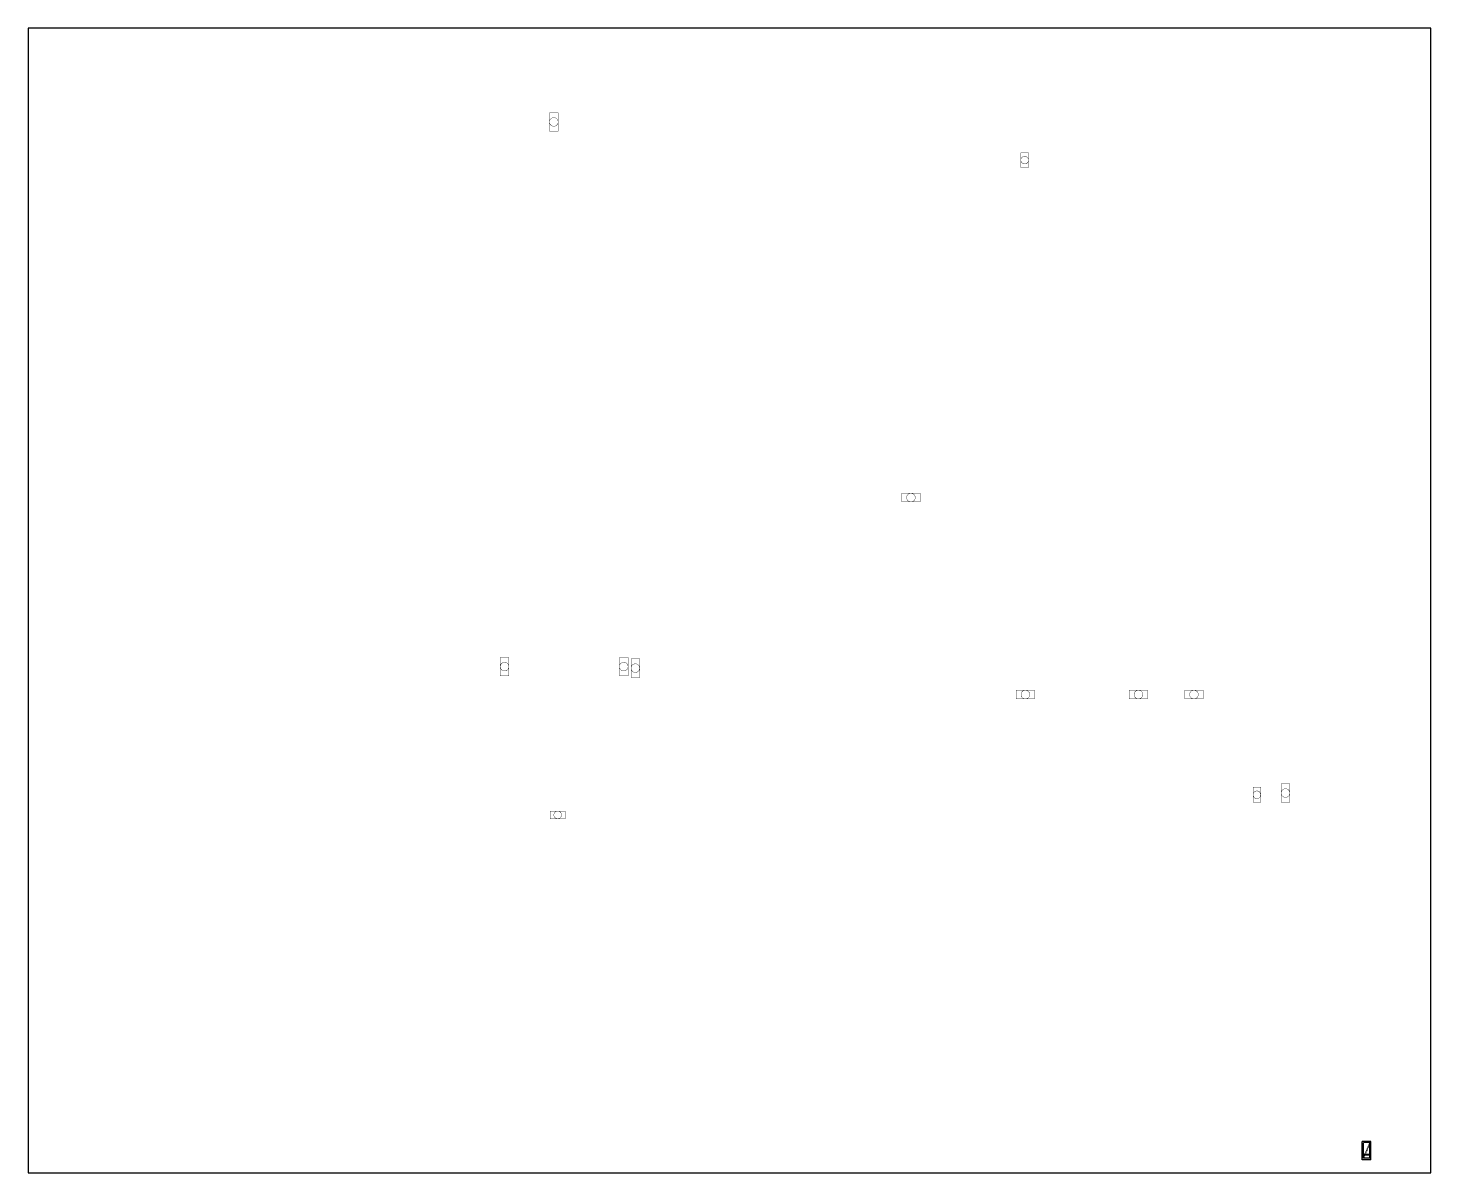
# Model space of a CAD drawing. Extents: x -1338203 to 1886333, y -530034 to 1031844.
# Drawn here: x 1120434 to 1524924, y -19335 to 310760 of the extents above; entities that cross this region are included whole.
import ezdxf

# ---------------------------------------------------------------- set-up
doc = ezdxf.new("R2010")
doc.units = 0
doc.header["$LTSCALE"] = 1000
doc.header["$MEASUREMENT"] = 0
doc.linetypes.add('A-001-平面B2$0$__DASH', pattern=[0.35, 0.25, -0.1])
doc.layers.add('0A-X-AREA', color=6, linetype='Continuous', plot=False)
doc.layers.add('A-001-车位参照B1$0$A-001-车位参照B1$0$0A-P-PKNG-CAR(A)', color=43, linetype='Continuous')
doc.layers.add('留孔', color=1, linetype='Continuous')

# ---------------------------------------------------------------- blocks, each defined once
blk = doc.blocks.new('HTH')
at = {"layer": '留孔', "color": 5, "const_width": 100}
blk.add_lwpolyline([(0, 5300), (2500, 5300), (2500, 0), (0, 0)], close=True, dxfattribs=at)
blk.add_lwpolyline([(2500, 2650, 1), (0, 2650, 1), (2500, 2650, 1)], format="xyb", dxfattribs=at)
blk = doc.blocks.new('GFH')
at = {"layer": '留孔', "color": 5, "const_width": 100}
blk.add_lwpolyline([(0, 2200), (0, 0), (-4300, 0), (-4300, 2200)], close=True, dxfattribs=at)
blk.add_lwpolyline([(-2150, 0, 1.0057279), (-2152, 2200, 1.0032905), (-2150, 0, 1)], format="xyb", dxfattribs=at)
blk = doc.blocks.new('FDHGH')
for p in [(-129269, -25840), (-143459, -182893), (-109109, -182883), (-105759, -183333)]:
    blk.add_blockref('HTH', p)
for name, p, rotation in [('GFH', (6641, -36360), 270), ('HTH', (-27709, -130250), 270), ('HTH', (5291, -187040), 270), ('HTH', (37892, -187040), 270), ('HTH', (53891, -187040), 270), ('GFH', (75791, -215040), 90), ('GFH', (-129049, -221893), 180)]:
    blk.add_blockref(name, p, dxfattribs=dict(rotation=rotation))
at = {"xscale": -1, "rotation": 180}
blk.add_blockref('HTH', (81691, -214040), dxfattribs=at)
blk = doc.blocks.new('B1标准车位1')
for p, q in [((0, 2500), (5300, 2500)), ((0, 2500), (0, 0)), ((0, 0), (5300, 0)), ((5300, 2500), (5300, 0))]:
    blk.add_line(p, q)
at = {"linetype": 'A-001-平面B2$0$__DASH'}
for p, q in [((500, 2200), (500, 300)), ((500, 2200), (5050, 2200)), ((500, 300), (5050, 300)), ((5050, 2200), (5050, 300))]:
    blk.add_line(p, q, dxfattribs=at)
blk.add_lwpolyline([(5050, 2200), (500, 300)], dxfattribs=at)
blk.add_lwpolyline([(1500, 300), (1500, 2200), (1600, 2200), (1600, 300)], close=True)

msp = doc.modelspace()

# ---------------------------------------------------------------- linework, layer by layer
at = {"layer": '0A-X-AREA'}
msp.add_lwpolyline([(1120434.4, -19335.1), (1524924, -19335.1), (1524924, 310760.2), (1120434.4, 310760.2)], close=True, dxfattribs=at)

# ---------------------------------------------------------------- block references
msp.add_blockref('FDHGH', (1400043.7, 306889.1))
at = {"layer": 'A-001-车位参照B1$0$A-001-车位参照B1$0$0A-P-PKNG-CAR(A)', "linetype": 'Continuous', "xscale": -1, "rotation": 269.9972763967507}
msp.add_blockref('B1标准车位1', (1505136.3, -15582.4), dxfattribs=at)

doc.saveas('drawing.dxf')
